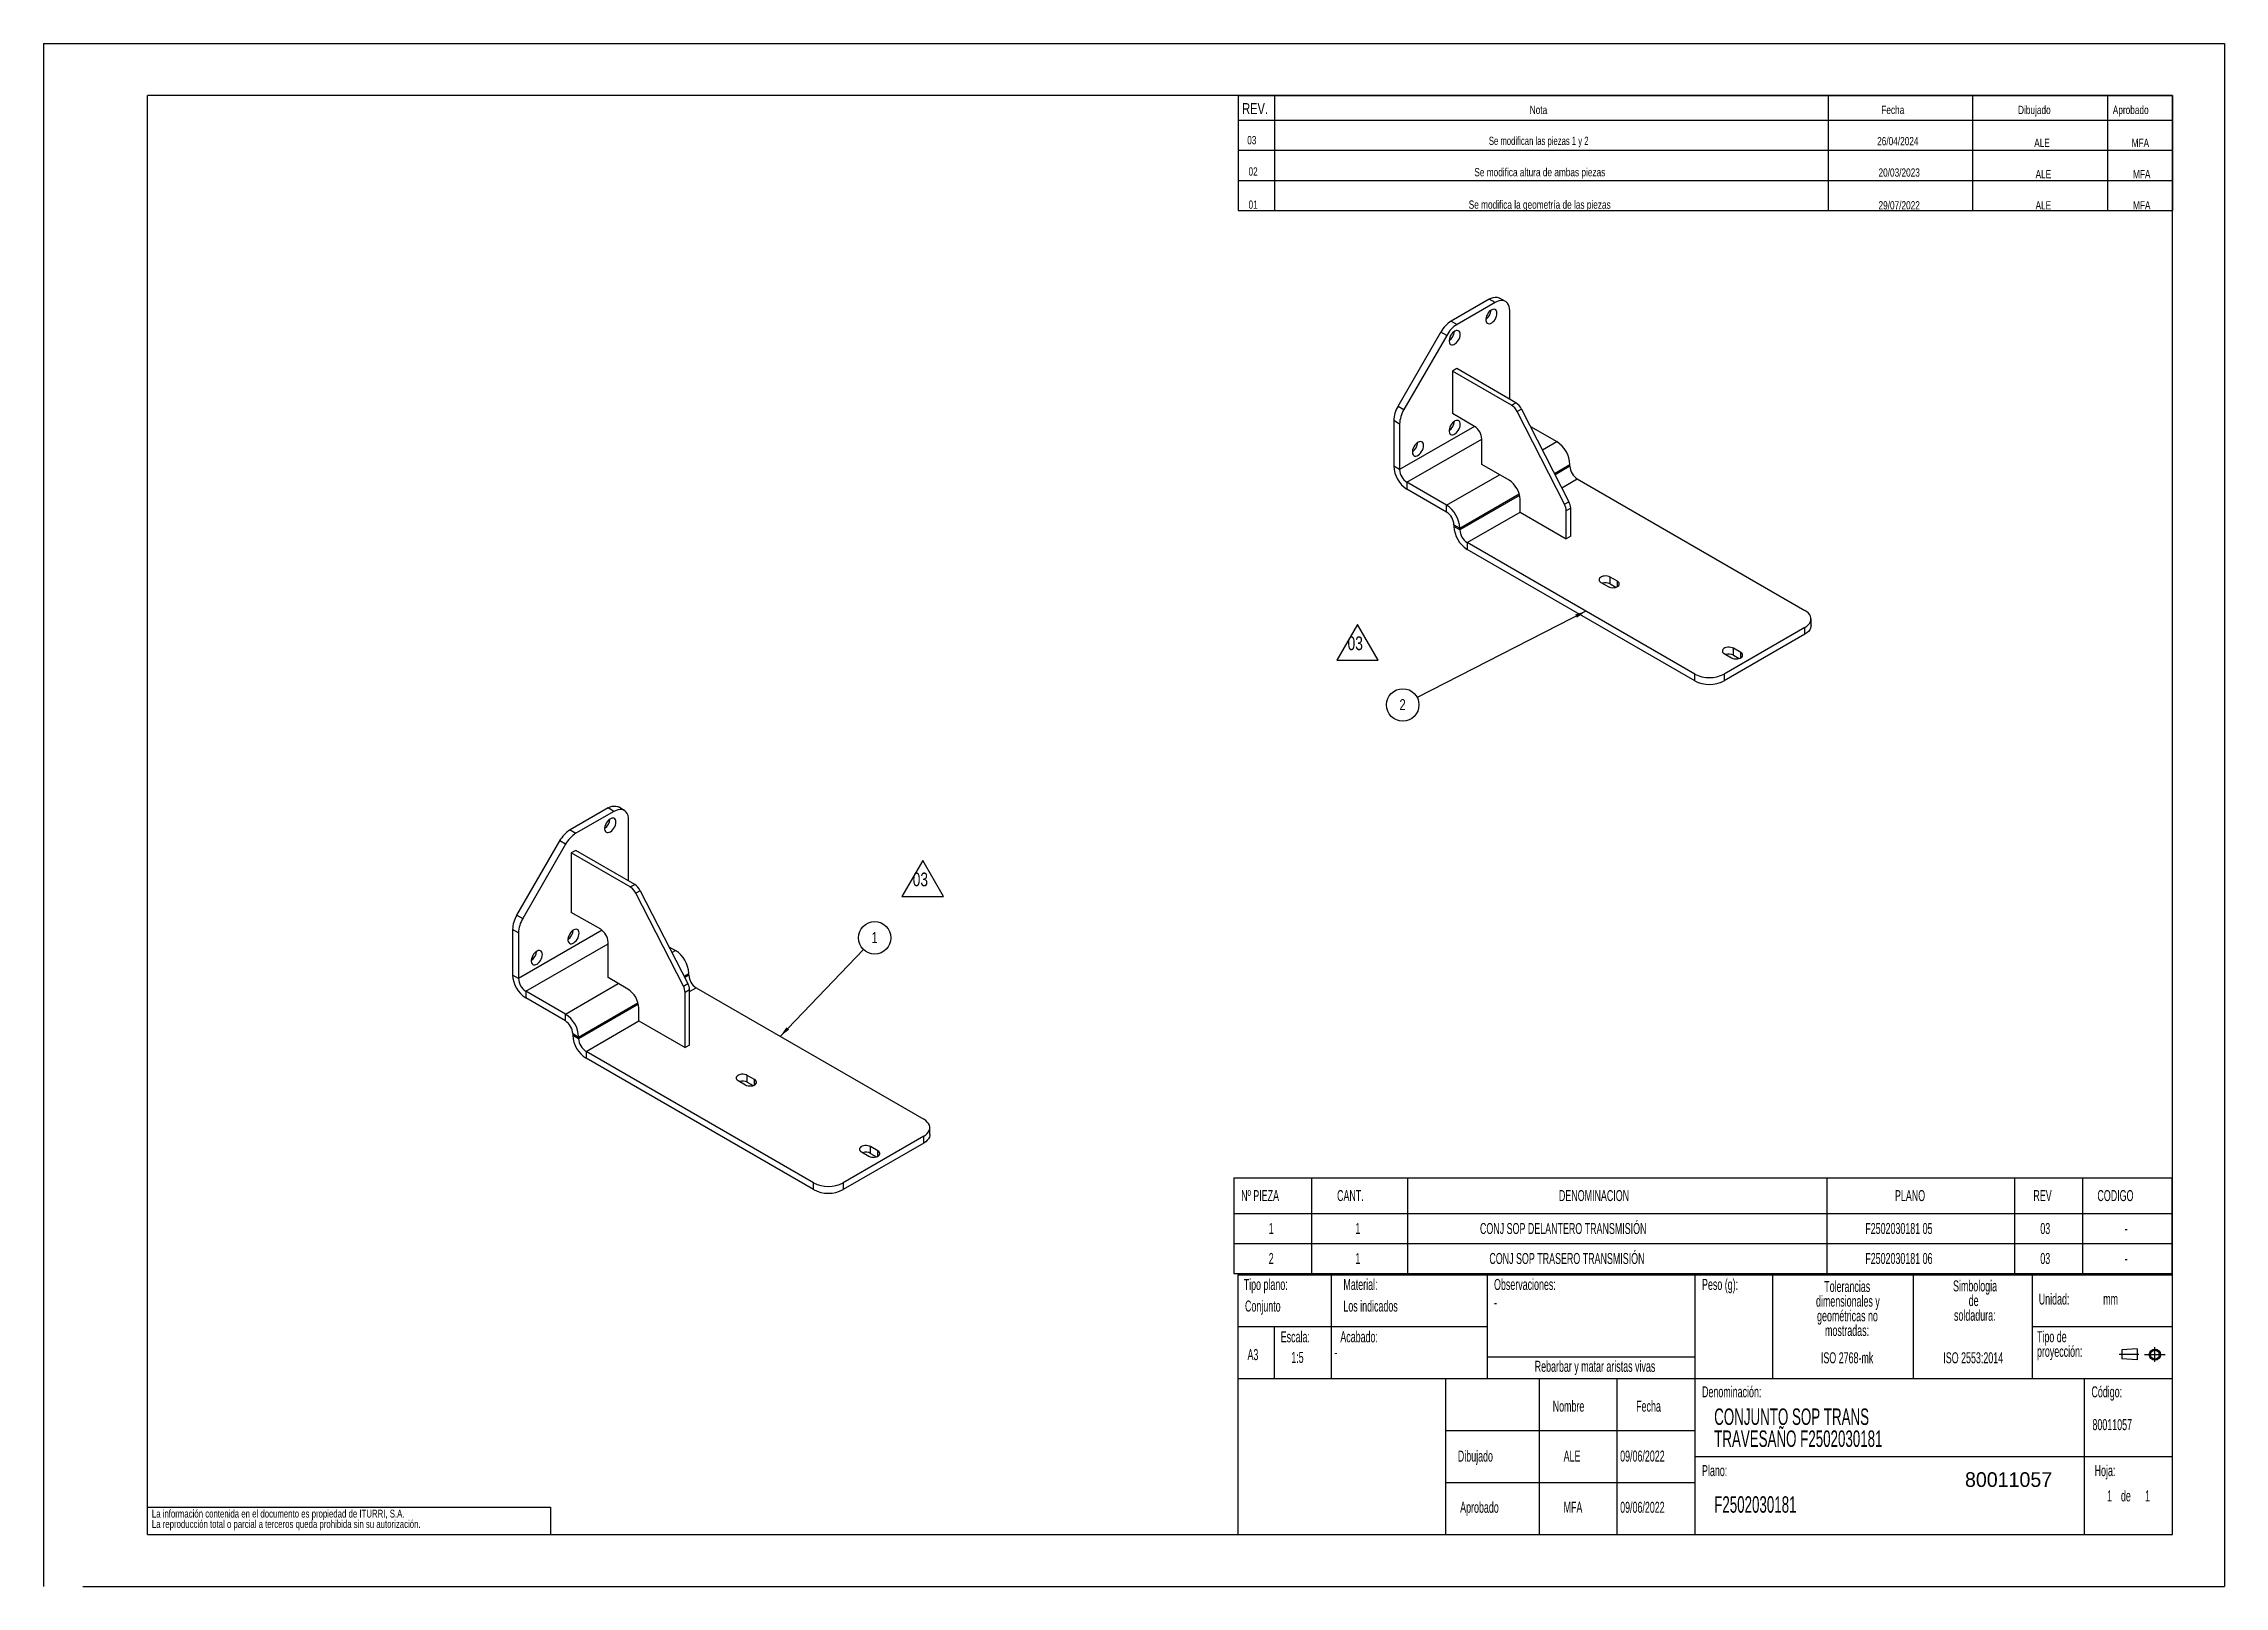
# Model space of a CAD drawing. Extents: x 0 to 420, y 0 to 297.
import ezdxf

# ---------------------------------------------------------------- set-up
doc = ezdxf.new("R2010")
doc.units = 0
doc.linetypes.add('CENTERX2', pattern=[20.32, 12.7, -2.54, 2.54, -2.54])
doc.layers.get('0').update_dxf_attribs({"linetype": 'CONTINUOUS'})
doc.layers.add('FORMATO', color=7, linetype='CONTINUOUS')
doc.layers.add('SLD-0', color=179, linetype='CONTINUOUS')
doc.styles.add('SLDTEXTSTYLE0', font='TXT', dxfattribs={"width": 0.75})
doc.styles.add('SLDTEXTSTYLE1', font='TXT', dxfattribs={"width": 0.605})
doc.styles.add('SLDTEXTSTYLE2', font='TXT', dxfattribs={"width": 0.698276})
doc.dimstyles.new('SLDDIMSTYLE0', dxfattribs={"dimtxt": 0.18, "dimasz": 2.116667, "dimexe": 0, "dimexo": 0.0625, "dimgap": 0, "dimtad": 0, "dimtih": 1, "dimtoh": 1, "dimdec": 0, "dimrnd": 1e-09, "dimzin": 0, "dimdsep": 46, "dimtxsty": 'Standard', "dimsah": 1, "dimcen": 0.09, "dimadec": 0, "dimazin": 0, "dimtfac": 2.116667, "dimtdec": 0, "dimtofl": 0, "dimtmove": 0, "dimatfit": 3, "dimfxl": 1, "dimtolj": 1, "dimtzin": 0, "dimarcsym": 0})

# ---------------------------------------------------------------- blocks, each defined once
blk = doc.blocks.new('BLOQUE3')
at = {"color": 7, "linetype": 'CENTERX2'}
for p, q in [((397.92, 130.06), (394.8, 130.06)), ((398.88, 130.02), (402.16, 130.02)), ((400.52, 128.85), (400.52, 131.19))]:
    blk.add_line(p, q, dxfattribs=at)
at = {"color": 7, "linetype": 'Continuous'}
for p, q in [((397.68, 130.95), (395.23, 130.77)), ((395.23, 130.77), (395.23, 129.34)), ((397.68, 130.95), (397.68, 129.16)), ((397.68, 129.16), (395.23, 129.34))]:
    blk.add_line(p, q, dxfattribs=at)
for radius in [0.892, 0.713]:
    blk.add_circle((400.52, 130.02), radius, dxfattribs=at)
blk = doc.blocks.new('SW_NOTE_0_1')
at = {"layer": 'SLD-0', "color": 0, "attachment_point": 2, "style": 'SLDTEXTSTYLE1'}
for s, insert, char_height in [('dimensionales y', (7.54, -0.09), 2.1167), ('Tolerancias', (7.41, 2.73), 2.1167), ('geométricas no', (7.46, -2.92), 2.1167), ('mostradas:', (7.38, -5.74), 2.117)]:
    blk.add_mtext(s, dxfattribs=dict(at, insert=insert, char_height=char_height))
blk = doc.blocks.new('SW_NOTE_0_2')
at = {"layer": 'SLD-0', "color": 0, "attachment_point": 1, "style": 'SLDTEXTSTYLE1'}
for s, insert, char_height in [('Tipo de', (0, 2.73), 2.117), ('proyección:', (0, -0.09), 2.1167)]:
    blk.add_mtext(s, dxfattribs=dict(at, insert=insert, char_height=char_height))
blk = doc.blocks.new('SW_NOTE_0_3')
at = {"layer": 'SLD-0', "color": 0, "char_height": 2.117, "attachment_point": 2, "style": 'SLDTEXTSTYLE1'}
for s, insert in [('Simbologia', (7.11, 2.73)), ('de', (6.84, -0.09)), ('soldadura:', (7.06, -2.92))]:
    blk.add_mtext(s, dxfattribs=dict(at, insert=insert))
blk = doc.blocks.new('SW_NOTE_0_4')
at = {"layer": 'SLD-0', "color": 0, "char_height": 1.5, "attachment_point": 1, "style": 'SLDTEXTSTYLE0'}
for s, insert in [('La información contenida en el documento es propiedad de ITURRI, S.A.', (0, 1.93)), ('La reproducción total o parcial a terceros queda prohibida sin su autorización.', (0, -0.07))]:
    blk.add_mtext(s, dxfattribs=dict(at, insert=insert))
blk = doc.blocks.new('SW_NOTE_0_5')
at = {"layer": 'SLD-0', "color": 0, "char_height": 3.175, "attachment_point": 1, "style": 'SLDTEXTSTYLE1'}
for s, insert in [('TRAVESAÑO F2502030181', (0, -0.14)), ('CONJUNTO SOP TRANS', (0, 4.09))]:
    blk.add_mtext(s, dxfattribs=dict(at, insert=insert))
blk = doc.blocks.new('SW_TABLEANNOTATION_0')
at = {"layer": 'FORMATO', "color": 0}
for p, q in [((0, 0), (0, -6.9)), ((0, 0), (14.94, 0)), ((14.94, 0), (14.94, -6.9)), ((14.94, 0), (33.4, 0)), ((33.4, 0), (33.4, -6.9)), ((33.4, 0), (114.2, 0)), ((114.2, 0), (114.2, -6.9)), ((114.2, 0), (150.3, 0)), ((150.3, 0), (150.3, -6.9)), ((150.3, 0), (163.43, 0)), ((163.43, 0), (163.43, -6.9)), ((163.43, 0), (180.61, 0)), ((180.61, 0), (180.61, -6.9)), ((0, -6.9), (14.94, -6.9)), ((0, -6.9), (0, -12.67)), ((14.94, -6.9), (33.4, -6.9)), ((14.94, -6.9), (14.94, -12.67)), ((33.4, -6.9), (114.2, -6.9)), ((33.4, -6.9), (33.4, -12.67)), ((114.2, -6.9), (150.3, -6.9)), ((114.2, -6.9), (114.2, -12.67)), ((150.3, -6.9), (163.43, -6.9)), ((150.3, -6.9), (150.3, -12.67)), ((163.43, -6.9), (180.61, -6.9)), ((163.43, -6.9), (163.43, -12.67)), ((180.61, -6.9), (180.61, -12.67)), ((0, -12.67), (0, -18.45)), ((0, -12.67), (14.94, -12.67)), ((14.94, -12.67), (14.94, -18.45)), ((14.94, -12.67), (33.4, -12.67)), ((33.4, -12.67), (33.4, -18.45)), ((33.4, -12.67), (114.2, -12.67)), ((114.2, -12.67), (114.2, -18.45)), ((114.2, -12.67), (150.3, -12.67)), ((150.3, -12.67), (150.3, -18.45)), ((150.3, -12.67), (163.43, -12.67)), ((163.43, -12.67), (163.43, -18.45)), ((163.43, -12.67), (180.61, -12.67)), ((180.61, -12.67), (180.61, -18.45)), ((0, -18.45), (14.94, -18.45)), ((14.94, -18.45), (33.4, -18.45)), ((33.4, -18.45), (114.2, -18.45)), ((114.2, -18.45), (150.3, -18.45)), ((150.3, -18.45), (163.43, -18.45)), ((163.43, -18.45), (180.61, -18.45))]:
    blk.add_line(p, q, dxfattribs=at)
at = {"layer": 'FORMATO', "color": 0, "attachment_point": 1, "style": 'SLDTEXTSTYLE1'}
for s, insert, char_height in [('Nº PIEZA', (1.39, -2.39), 2.117), ('CANT.', (19.86, -2.39), 2.117), ('DENOMINACION', (62.59, -2.39), 2.1167), ('PLANO', (127.31, -2.39), 2.117), ('REV', (153.97, -2.39), 2.117), ('CODIGO', (166.3, -2.39), 2.117), ('CONJ SOP DELANTERO TRANSMISIÓN', (47.38, -8.73), 2.1167), ('1', (6.69, -8.73), 2.12), ('1', (23.39, -8.73), 2.12), ('F2502030181 05', (121.59, -8.73), 2.1167), ('03', (155.3, -8.73), 2.117), ('-', (171.55, -8.73), 2.12), ('2', (6.69, -14.5), 2.12), ('1', (23.39, -14.5), 2.12), ('CONJ SOP TRASERO TRANSMISIÓN', (49.19, -14.5), 2.1167), ('F2502030181 06', (121.59, -14.5), 2.1167), ('03', (155.3, -14.5), 2.117), ('-', (171.55, -14.5), 2.12)]:
    blk.add_mtext(s, dxfattribs=dict(at, insert=insert, char_height=char_height))
blk = doc.blocks.new('SW_NOTE_0')
at = {"layer": 'FORMATO', "color": 0, "insert": (0, 17.1), "char_height": 13.23, "attachment_point": 1, "style": 'SLDTEXTSTYLE0'}
blk.add_mtext('03', dxfattribs=at)
blk = doc.blocks.new('SIMBOLO_REV3')
at = {"layer": 'FORMATO'}
for p, q in [((201.4, 1620.3), (181.4, 1585.7)), ((221.4, 1585.7), (201.4, 1620.3)), ((181.4, 1585.7), (221.4, 1585.7))]:
    blk.add_line(p, q, dxfattribs=at)
at = {"layer": 'FORMATO', "color": 7}
blk.add_blockref('SW_NOTE_0', (191.8, 1591.6), dxfattribs=at)
blk = doc.blocks.new('SW_NOTE_0_6')
at = {"layer": 'FORMATO', "color": 0}
blk.add_circle((2.16, 2.25), 3.12, dxfattribs=at)
at = {"layer": 'FORMATO', "color": 0, "insert": (2.14, 3.37), "char_height": 2.12, "attachment_point": 2, "style": 'SLDTEXTSTYLE0'}
blk.add_mtext('1', dxfattribs=at)
blk = doc.blocks.new('SW_NOTE_0_7')
at = {"layer": 'FORMATO', "color": 0}
blk.add_circle((-2.77, -1.42), 3.12, dxfattribs=at)
at = {"layer": 'FORMATO', "color": 0, "insert": (-2.8, -0.3), "char_height": 2.12, "attachment_point": 2, "style": 'SLDTEXTSTYLE0'}
blk.add_mtext('2', dxfattribs=at)

msp = doc.modelspace()

# ---------------------------------------------------------------- linework, layer by layer
at = {"color": 7, "linetype": 'Continuous'}
for p, q in [((0, 297), (420, 297)), ((0, 297), (0, 0)), ((420, 297), (420, 0)), ((410, 287), (20, 287)), ((20, 10), (20, 287)), ((410, 10), (410, 287)), ((278.41, 247.82), (271.09, 243.6)), ((279.54, 247.16), (278.41, 247.82)), ((281.54, 247.36), (280.41, 248.02)), ((279.54, 247.16), (272.22, 242.94)), ((282.37, 228.55), (282.37, 245.53)), ((260.85, 227.21), (269.09, 241.48)), ((270.22, 240.83), (261.98, 226.55)), ((270.22, 240.83), (269.09, 241.48)), ((271.09, 243.6), (272.22, 242.94)), ((272.18, 234.43), (271.34, 233.94)), ((271.34, 233.94), (271.34, 225.77)), ((282.7, 227.38), (271.34, 233.94)), ((283.55, 227.87), (272.18, 234.43)), ((260.85, 227.21), (261.98, 226.55)), ((282.7, 227.38), (283.55, 227.87)), ((261.15, 223.77), (260.02, 224.42)), ((260.02, 224.42), (260.02, 215.65)), ((261.15, 223.77), (261.15, 214.99)), ((275.58, 223.32), (271.34, 225.77)), ((284.63, 226.66), (283.78, 226.17)), ((292.93, 208.31), (283.78, 226.17)), ((284.63, 226.66), (293.77, 208.8)), ((286.34, 223.31), (291.42, 220.38)), ((276.99, 215.97), (276.99, 220.87)), ((261.15, 214.99), (260.02, 215.65)), ((282.23, 212.95), (276.99, 215.97)), ((293.96, 215.65), (293.96, 215.97)), ((262.57, 212.55), (262.57, 211.24)), ((270.2, 208.14), (262.57, 212.55)), ((270.2, 206.83), (262.57, 211.24)), ((295.38, 213.2), (339.22, 187.89)), ((270.2, 206.83), (270.2, 208.14)), ((284.35, 206.83), (284.35, 209.28)), ((284.35, 206.83), (293.26, 201.69)), ((292.93, 208.31), (293.77, 208.8)), ((294.1, 207.55), (293.26, 207.06)), ((293.26, 201.69), (293.26, 207.06)), ((294.1, 202.18), (294.1, 207.55)), ((271.62, 204.38), (272.75, 203.73)), ((271.62, 204.38), (271.62, 204.05)), ((272.75, 203.4), (271.62, 204.05)), ((272.75, 203.73), (272.75, 203.4)), ((294.1, 202.18), (293.26, 201.69)), ((318, 175.64), (274.16, 200.95)), ((274.16, 200.95), (274.16, 199.64)), ((318, 174.34), (274.16, 199.64)), ((299.92, 193.29), (301.33, 192.47)), ((303.1, 193.49), (301.69, 194.31)), ((301.69, 193), (301.69, 194.31)), ((301.69, 193), (302.82, 192.35)), ((340.39, 184.95), (340.39, 186.26)), ((339.22, 184.62), (323.66, 175.64)), ((339.22, 183.32), (323.66, 174.34)), ((339.22, 183.32), (339.22, 184.62)), ((323.68, 179.57), (325.09, 178.75)), ((326.86, 179.78), (325.45, 180.59)), ((325.45, 179.29), (325.45, 180.59)), ((325.45, 179.29), (326.58, 178.63)), ((318, 174.34), (318, 175.64)), ((323.66, 175.64), (323.66, 174.34)), ((108.7, 149.85), (101.39, 145.63)), ((109.83, 149.2), (102.52, 144.97)), ((109.83, 149.2), (108.7, 149.85)), ((111.83, 149.39), (110.7, 150.05)), ((112.66, 135.81), (112.66, 147.56)), ((91.15, 129.24), (99.39, 143.52)), ((100.52, 142.86), (92.28, 128.59)), ((100.52, 142.86), (99.39, 143.52)), ((101.39, 145.63), (102.52, 144.97)), ((102.48, 141.68), (101.63, 141.19)), ((101.63, 141.19), (101.63, 129.76)), ((112.99, 134.64), (101.63, 141.19)), ((113.84, 135.13), (102.48, 141.68)), ((112.99, 134.64), (113.84, 135.13)), ((114.92, 133.92), (114.08, 133.43)), ((123.22, 115.56), (114.08, 133.43)), ((114.92, 133.92), (124.07, 116.05)), ((91.45, 125.8), (90.32, 126.45)), ((90.32, 126.45), (90.32, 117.68)), ((91.15, 129.24), (92.28, 128.59)), ((107.29, 126.5), (101.63, 129.76)), ((91.45, 125.8), (91.45, 117.03)), ((108.7, 117.19), (108.7, 124.05)), ((120.43, 123.15), (121.71, 122.41)), ((91.45, 117.03), (90.32, 117.68)), ((124.26, 117.68), (124.26, 118)), ((100.5, 110.17), (92.86, 114.58)), ((92.86, 114.58), (92.86, 113.27)), ((112.52, 114.98), (108.7, 117.19)), ((123.22, 115.56), (124.07, 116.05)), ((124.4, 114.81), (123.55, 114.32)), ((123.55, 103.72), (123.55, 114.32)), ((124.4, 104.21), (124.4, 114.81)), ((125.67, 115.23), (169.51, 89.92)), ((100.5, 108.86), (92.86, 113.27)), ((100.5, 108.86), (100.5, 110.17)), ((114.64, 108.86), (114.64, 111.31)), ((101.91, 106.41), (103.04, 105.76)), ((101.91, 106.41), (101.91, 106.08)), ((103.04, 105.43), (101.91, 106.08)), ((103.04, 105.76), (103.04, 105.43)), ((114.64, 108.86), (123.55, 103.72)), ((148.3, 77.67), (104.46, 102.98)), ((104.46, 102.98), (104.46, 101.68)), ((148.3, 76.37), (104.46, 101.68)), ((124.4, 104.21), (123.55, 103.72)), ((133.75, 97.36), (135.16, 96.54)), ((136.93, 97.56), (135.52, 98.38)), ((135.52, 97.07), (135.52, 98.38)), ((135.52, 97.07), (136.65, 96.42)), ((170.68, 86.98), (170.68, 88.29)), ((169.51, 86.65), (153.96, 77.67)), ((169.51, 85.35), (153.96, 76.37)), ((160.69, 83.85), (159.28, 84.66)), ((159.28, 83.36), (159.28, 84.66)), ((169.51, 85.35), (169.51, 86.65)), ((157.51, 83.64), (158.92, 82.83)), ((159.28, 83.36), (160.41, 82.7)), ((148.3, 76.37), (148.3, 77.67)), ((153.96, 77.67), (153.96, 76.37)), ((230, 60), (410, 60)), ((230, 60), (230, 10)), ((20, 10), (410, 10)), ((7.53, 0), (420, 0))]:
    msp.add_line(p, q, dxfattribs=at)
at = {"color": 8, "linetype": 'Continuous'}
for p, q in [((275.58, 223.32), (261.15, 214.99)), ((262.57, 212.55), (276.99, 220.87)), ((288.66, 218.79), (291.42, 220.38)), ((290.98, 214.25), (293.96, 215.97)), ((293.96, 215.65), (291.11, 214)), ((270.2, 208.14), (280.39, 214.01)), ((272.75, 203.73), (284.18, 210.33)), ((284.26, 210.04), (272.75, 203.4)), ((292.4, 211.48), (295.38, 213.2)), ((274.16, 200.95), (284.35, 206.83)), ((303.1, 192.47), (303.1, 193.49)), ((326.86, 178.75), (326.86, 179.78)), ((107.55, 126.32), (91.45, 117.03)), ((92.86, 114.58), (108.7, 123.72)), ((121.02, 122.01), (121.71, 122.41)), ((123.34, 117.47), (124.26, 118)), ((124.26, 117.68), (123.47, 117.22)), ((100.5, 110.17), (110.68, 116.05)), ((124.4, 114.49), (125.67, 115.23)), ((103.04, 105.76), (114.47, 112.36)), ((114.55, 112.07), (103.04, 105.43)), ((104.46, 102.98), (114.64, 108.86)), ((136.93, 96.54), (136.93, 97.56)), ((160.69, 82.83), (160.69, 83.85))]:
    msp.add_line(p, q, dxfattribs=at)
at = {"color": 7, "linetype": 'Continuous', "flags": 128}
for points in [[(278.41, 247.82), (278.81, 248.02), (279.2, 248.15), (279.58, 248.2), (279.94, 248.18), (280.26, 248.09), (280.41, 248.02)], [(279.91, 245.09), (279.89, 245.35), (279.81, 245.56), (279.69, 245.72), (279.53, 245.83), (279.34, 245.87), (279.12, 245.84), (278.89, 245.75), (278.66, 245.6), (278.43, 245.4), (278.22, 245.15), (278.05, 244.88), (277.9, 244.58), (277.81, 244.28), (277.76, 243.98), (277.76, 243.71), (277.81, 243.48), (277.9, 243.29), (278.05, 243.16), (278.22, 243.09), (278.43, 243.08), (278.66, 243.14), (278.89, 243.26), (279.12, 243.43), (279.34, 243.66), (279.53, 243.92), (279.69, 244.21), (279.81, 244.51), (279.89, 244.81), (279.91, 245.09)], [(282.37, 245.53), (282.34, 245.98), (282.25, 246.39), (282.11, 246.74), (281.92, 247.04), (281.68, 247.27), (281.39, 247.44), (281.07, 247.53), (280.71, 247.55), (280.34, 247.49), (279.94, 247.36), (279.54, 247.16)], [(272.84, 241.01), (272.82, 241.27), (272.74, 241.48), (272.62, 241.64), (272.46, 241.74), (272.27, 241.78), (272.05, 241.76), (271.82, 241.67), (271.59, 241.52), (271.36, 241.32), (271.15, 241.07), (270.98, 240.79), (270.83, 240.5), (270.74, 240.2), (270.69, 239.9), (270.69, 239.63), (270.74, 239.4), (270.83, 239.21), (270.98, 239.08), (271.15, 239), (271.36, 239), (271.59, 239.05), (271.82, 239.18), (272.05, 239.35), (272.27, 239.58), (272.46, 239.84), (272.62, 240.13), (272.74, 240.43), (272.82, 240.73), (272.84, 241.01)], [(272.84, 223.7), (272.82, 223.96), (272.74, 224.17), (272.62, 224.33), (272.46, 224.43), (272.27, 224.47), (272.05, 224.45), (271.82, 224.36), (271.59, 224.21), (271.36, 224.01), (271.15, 223.76), (270.98, 223.48), (270.83, 223.19), (270.74, 222.88), (270.69, 222.59), (270.69, 222.32), (270.74, 222.09), (270.83, 221.9), (270.98, 221.77), (271.15, 221.69), (271.36, 221.69), (271.59, 221.74), (271.82, 221.86), (272.05, 222.04), (272.27, 222.27), (272.46, 222.53), (272.62, 222.82), (272.74, 223.12), (272.82, 223.42), (272.84, 223.7)], [(265.77, 219.62), (265.75, 219.87), (265.67, 220.09), (265.55, 220.25), (265.39, 220.35), (265.2, 220.39), (264.98, 220.37), (264.75, 220.28), (264.51, 220.13), (264.29, 219.92), (264.08, 219.68), (263.9, 219.4), (263.76, 219.1), (263.66, 218.8), (263.61, 218.51), (263.61, 218.24), (263.66, 218.01), (263.76, 217.82), (263.9, 217.68), (264.08, 217.61), (264.29, 217.6), (264.51, 217.66), (264.75, 217.78), (264.98, 217.96), (265.2, 218.18), (265.39, 218.45), (265.55, 218.74), (265.67, 219.04), (265.75, 219.34), (265.77, 219.62)], [(301.69, 194.31), (301.45, 194.41), (301.18, 194.49), (300.88, 194.52), (300.58, 194.51), (300.29, 194.46), (300.03, 194.37), (299.82, 194.24), (299.66, 194.09), (299.57, 193.93), (299.56, 193.75), (299.61, 193.58), (299.73, 193.42), (299.92, 193.29)], [(301.33, 192.47), (301.57, 192.36), (301.85, 192.29), (302.14, 192.26), (302.44, 192.27), (302.73, 192.32), (302.99, 192.41), (303.2, 192.54), (303.36, 192.68), (303.45, 192.85), (303.47, 193.02), (303.41, 193.2), (303.29, 193.35), (303.1, 193.49)], [(339.22, 184.62), (339.59, 184.87), (339.9, 185.15), (340.14, 185.45), (340.3, 185.77), (340.38, 186.09), (340.38, 186.42), (340.3, 186.75), (340.14, 187.06), (339.9, 187.36), (339.59, 187.64), (339.22, 187.89)], [(340.39, 184.95), (340.38, 184.78), (340.3, 184.46), (340.14, 184.14), (339.9, 183.84), (339.59, 183.57), (339.22, 183.32)], [(325.45, 180.59), (325.21, 180.7), (324.93, 180.77), (324.64, 180.8), (324.34, 180.79), (324.05, 180.74), (323.79, 180.65), (323.58, 180.53), (323.42, 180.38), (323.33, 180.21), (323.31, 180.04), (323.37, 179.87), (323.49, 179.71), (323.68, 179.57)], [(325.09, 178.75), (325.33, 178.65), (325.61, 178.58), (325.9, 178.54), (326.2, 178.56), (326.49, 178.61), (326.75, 178.7), (326.96, 178.82), (327.12, 178.97), (327.21, 179.13), (327.22, 179.31), (327.17, 179.48), (327.05, 179.64), (326.86, 179.78)], [(110.21, 147.13), (110.18, 147.38), (110.11, 147.59), (109.99, 147.75), (109.83, 147.86), (109.63, 147.9), (109.41, 147.87), (109.18, 147.78), (108.95, 147.63), (108.73, 147.43), (108.52, 147.18), (108.34, 146.91), (108.2, 146.61), (108.1, 146.31), (108.05, 146.02), (108.05, 145.75), (108.1, 145.51), (108.2, 145.32), (108.34, 145.19), (108.52, 145.12), (108.73, 145.11), (108.95, 145.17), (109.18, 145.29), (109.41, 145.47), (109.63, 145.69), (109.83, 145.95), (109.99, 146.24), (110.11, 146.54), (110.18, 146.84), (110.21, 147.13)], [(108.7, 149.85), (109.1, 150.05), (109.5, 150.18), (109.88, 150.23), (110.23, 150.21), (110.55, 150.12), (110.7, 150.05)], [(112.66, 147.56), (112.63, 148.01), (112.55, 148.42), (112.41, 148.77), (112.21, 149.07), (111.97, 149.3), (111.68, 149.47), (111.36, 149.56), (111.01, 149.58), (110.63, 149.52), (110.24, 149.39), (109.83, 149.2)], [(103.14, 125.73), (103.11, 125.99), (103.04, 126.2), (102.92, 126.36), (102.75, 126.46), (102.56, 126.5), (102.34, 126.48), (102.11, 126.39), (101.88, 126.24), (101.65, 126.04), (101.45, 125.79), (101.27, 125.51), (101.13, 125.22), (101.03, 124.92), (100.98, 124.62), (100.98, 124.35), (101.03, 124.12), (101.13, 123.93), (101.27, 123.8), (101.45, 123.72), (101.65, 123.72), (101.88, 123.78), (102.11, 123.9), (102.34, 124.07), (102.56, 124.3), (102.75, 124.56), (102.92, 124.85), (103.04, 125.15), (103.11, 125.45), (103.14, 125.73)], [(96.06, 121.65), (96.04, 121.9), (95.96, 122.12), (95.84, 122.28), (95.68, 122.38), (95.49, 122.42), (95.27, 122.4), (95.04, 122.31), (94.81, 122.16), (94.58, 121.96), (94.38, 121.71), (94.2, 121.43), (94.06, 121.14), (93.96, 120.83), (93.91, 120.54), (93.91, 120.27), (93.96, 120.04), (94.06, 119.85), (94.2, 119.71), (94.38, 119.64), (94.58, 119.64), (94.81, 119.69), (95.04, 119.81), (95.27, 119.99), (95.49, 120.22), (95.68, 120.48), (95.84, 120.77), (95.96, 121.07), (96.04, 121.37), (96.06, 121.65)], [(135.52, 98.38), (135.28, 98.49), (135.01, 98.56), (134.71, 98.59), (134.41, 98.58), (134.12, 98.53), (133.86, 98.44), (133.65, 98.31), (133.49, 98.17), (133.4, 98), (133.39, 97.83), (133.44, 97.65), (133.56, 97.5), (133.75, 97.36)], [(135.16, 96.54), (135.4, 96.44), (135.68, 96.36), (135.97, 96.33), (136.27, 96.34), (136.56, 96.39), (136.82, 96.48), (137.03, 96.61), (137.19, 96.76), (137.28, 96.92), (137.3, 97.1), (137.24, 97.27), (137.12, 97.43), (136.93, 97.56)], [(169.51, 86.65), (169.89, 86.9), (170.19, 87.18), (170.43, 87.48), (170.59, 87.8), (170.67, 88.12), (170.67, 88.45), (170.59, 88.78), (170.43, 89.09), (170.19, 89.39), (169.89, 89.67), (169.51, 89.92)], [(159.28, 84.66), (159.04, 84.77), (158.76, 84.84), (158.47, 84.87), (158.17, 84.86), (157.88, 84.81), (157.62, 84.72), (157.41, 84.6), (157.25, 84.45), (157.16, 84.28), (157.14, 84.11), (157.2, 83.94), (157.32, 83.78), (157.51, 83.64)], [(170.68, 86.98), (170.67, 86.82), (170.59, 86.49), (170.43, 86.17), (170.19, 85.87), (169.89, 85.6), (169.51, 85.35)], [(158.92, 82.83), (159.16, 82.72), (159.43, 82.65), (159.73, 82.62), (160.03, 82.63), (160.32, 82.68), (160.58, 82.77), (160.79, 82.89), (160.95, 83.04), (161.04, 83.21), (161.05, 83.38), (161, 83.55), (160.88, 83.71), (160.69, 83.85)]]:
    msp.add_lwpolyline(points, dxfattribs=at)
at = {"color": 7, "linetype": 'Continuous'}
for centre, radius, start, end in [((276.42, 245.86), 2.37, 304.2705, 355.7349), ((274.15, 238.7), 5.77, 121.9547, 151.1444), ((275.28, 238.05), 5.77, 121.9547, 151.1444), ((269.35, 241.78), 2.37, 304.2705, 355.7349), ((265.79, 224.22), 5.77, 148.8563, 178.0435), ((281.12, 224.88), 2.96, 25.9484, 57.7881), ((281.97, 225.36), 2.96, 25.9484, 57.7881), ((266.92, 223.57), 5.77, 148.8563, 178.0435), ((269.35, 224.47), 2.37, 304.2705, 355.7349), ((273.92, 220.73), 3.07, 2.6055, 57.3945), ((262.28, 220.39), 2.37, 304.2705, 355.7349), ((288.46, 215.73), 5.51, 2.4873, 57.5127), ((265.53, 215.89), 5.51, 182.4871, 237.5129), ((264.22, 215.13), 3.07, 182.6055, 237.3945), ((297.03, 215.79), 3.07, 182.6055, 237.3945), ((279.77, 209.09), 4.58, 2.3869, 57.6131), ((267.24, 203.49), 5.51, 2.4871, 57.5129), ((268.55, 204.24), 3.07, 2.6055, 57.3945), ((290.46, 206.98), 2.8, 1.6808, 28.1823), ((291.3, 207.47), 2.8, 1.6808, 28.1823), ((277.12, 204.29), 5.51, 182.4871, 237.5129), ((275.82, 203.54), 3.07, 182.6055, 237.3945), ((300.8, 191.27), 1.94, 62.7546, 107.8091), ((324.56, 177.56), 1.94, 62.7546, 107.8091), ((320.83, 181.07), 6.12, 242.4914, 297.5086), ((320.83, 179.77), 6.12, 242.4914, 297.5086), ((106.71, 147.89), 2.37, 304.2705, 355.7349), ((104.44, 140.73), 5.77, 121.9547, 151.1444), ((105.57, 140.08), 5.77, 121.9547, 151.1444), ((111.41, 132.13), 2.96, 25.9484, 57.7881), ((112.26, 132.62), 2.96, 25.9484, 57.7881), ((96.08, 126.25), 5.77, 148.8563, 178.0435), ((97.22, 125.6), 5.77, 148.8563, 178.0435), ((99.64, 126.5), 2.37, 304.2705, 355.7349), ((105.63, 123.91), 3.07, 2.6055, 57.3945), ((92.57, 122.42), 2.37, 304.2705, 355.7349), ((118.75, 117.77), 5.51, 2.4873, 57.5127), ((95.82, 117.92), 5.51, 182.4871, 237.5129), ((127.33, 117.82), 3.07, 182.6055, 237.3945), ((94.52, 117.17), 3.07, 182.6055, 237.3945), ((110.07, 111.12), 4.58, 2.3869, 57.6131), ((120.75, 114.24), 2.8, 1.6808, 28.1823), ((121.6, 114.73), 2.8, 1.6808, 28.1823), ((97.54, 105.52), 5.51, 2.4871, 57.5129), ((98.84, 106.27), 3.07, 2.6055, 57.3945), ((107.42, 106.32), 5.51, 182.4871, 237.5129), ((106.11, 105.57), 3.07, 182.6055, 237.3945), ((134.63, 95.34), 1.94, 62.7546, 107.8091), ((158.39, 81.63), 1.94, 62.7546, 107.8091), ((151.13, 83.1), 6.12, 242.4914, 297.5086), ((151.13, 81.8), 6.12, 242.4914, 297.5086)]:
    msp.add_arc(centre, radius, start, end, dxfattribs=at)
at = {"layer": 'FORMATO'}
for p, q in [((230.09, 287), (410, 287)), ((230.09, 287), (230.09, 264.87)), ((237.03, 287), (237.03, 264.87)), ((343.66, 287), (343.66, 264.87)), ((371.46, 287), (371.46, 264.87)), ((397.51, 287), (397.51, 264.87)), ((410, 287), (410, 264.87)), ((230.09, 282.27), (410, 282.27)), ((230.09, 276.47), (410, 276.47)), ((230.09, 270.67), (410, 270.67)), ((230.09, 264.87), (410, 264.87))]:
    msp.add_line(p, q, dxfattribs=at)
at = {"layer": 'SLD-0'}
for p, q in [((248, 60), (248, 40)), ((278, 60), (278, 40)), ((318, 60), (318, 40)), ((333, 60), (333, 40)), ((360.08, 60), (360.08, 40)), ((383, 60), (383, 40)), ((230, 50), (248, 50)), ((237, 50), (237, 40)), ((248, 50), (278, 50)), ((383, 50), (410, 50)), ((278, 44.16), (318, 44.16)), ((230, 40), (410, 40)), ((270, 40), (270, 10)), ((288, 40), (288, 10)), ((303, 40), (303, 10)), ((318, 40), (318, 10)), ((393, 40), (393, 10)), ((270, 30), (318, 30)), ((318, 25), (393, 25)), ((393, 25), (410, 25)), ((270, 20), (318, 20)), ((20, 15.25), (97.63, 15.25)), ((97.63, 15.25), (97.63, 10))]:
    msp.add_line(p, q, dxfattribs=at)

# ---------------------------------------------------------------- block references
at = {"color": 7, "linetype": 'Continuous'}
for name, p, xscale, yscale, zscale in [('SIMBOLO_REV3', (212.77, -138.86), 0.2, 0.2, 0.2), ('BLOQUE3', (-74.01, -111.41), 1.2, 1.2, 1.2)]:
    msp.add_blockref(name, p, dxfattribs=dict(at, xscale=xscale, yscale=yscale, zscale=zscale))
at = {"layer": 'FORMATO', "color": 7}
for name, p in [('SW_NOTE_0_7', (264.53, 171.11)), ('SW_NOTE_0_6', (157.9, 122.6))]:
    msp.add_blockref(name, p, dxfattribs=at)
at = {"layer": 'FORMATO', "xscale": 0.2, "yscale": 0.2, "zscale": 0.2}
msp.add_blockref('SIMBOLO_REV3', (129.02, -184.32), dxfattribs=at)
at = {"layer": 'FORMATO'}
msp.add_blockref('SW_TABLEANNOTATION_0', (229.25, 78.68), dxfattribs=at)
at = {"layer": 'SLD-0'}
for name, p in [('SW_NOTE_0_1', (339.95, 56.06)), ('SW_NOTE_0_3', (364.87, 56.17)), ('SW_NOTE_0_2', (383.91, 46.39)), ('SW_NOTE_0_5', (321.74, 30.16)), ('SW_NOTE_0_4', (20.84, 12.82))]:
    msp.add_blockref(name, p, dxfattribs=at)

# ---------------------------------------------------------------- texts
at = {"insert": (370.04, 21.97), "char_height": 2.822, "attachment_point": 1}
msp.add_mtext_dynamic_manual_height_columns('80011057', width=11.5769, gutter_width=14.11, heights=[0], dxfattribs=at)
at = {"layer": 'FORMATO'}
for s, insert, char_height, attachment_point, style in [('REV.', (230.84, 285.55), 2.117, 1, 'SLDTEXTSTYLE0'), ('Nota', (286.22, 285.03), 1.587, 1, 'SLDTEXTSTYLE0'), ('Fecha', (353.93, 285.03), 1.587, 1, 'SLDTEXTSTYLE0'), ('Dibujado', (380.26, 285.03), 1.587, 1, 'SLDTEXTSTYLE0'), ('Aprobado', (398.51, 285.03), 1.587, 1, 'SLDTEXTSTYLE0'), ('03', (232.69, 279.21), 1.587, 2, 'SLDTEXTSTYLE0'), ('Se modifican las piezas 1 y 2', (287.94, 279.08), 1.5875, 2, 'SLDTEXTSTYLE2'), ('26/04/2024', (357.11, 279.02), 1.587, 2, 'SLDTEXTSTYLE0'), ('ALE', (384.88, 278.69), 1.587, 2, 'SLDTEXTSTYLE0'), ('MFA', (403.82, 278.69), 1.587, 2, 'SLDTEXTSTYLE0'), ('02', (232.94, 273.18), 1.587, 2, 'SLDTEXTSTYLE0'), ('Se modifica altura de ambas piezas', (288.16, 273.05), 1.5875, 2, 'SLDTEXTSTYLE0'), ('20/03/2023', (357.37, 272.98), 1.587, 2, 'SLDTEXTSTYLE0'), ('ALE', (385.14, 272.66), 1.587, 2, 'SLDTEXTSTYLE0'), ('MFA', (404.08, 272.66), 1.587, 2, 'SLDTEXTSTYLE0'), ('01', (232.94, 266.8), 1.587, 2, 'SLDTEXTSTYLE0'), ('Se modifica la geometría de las piezas', (288.14, 266.8), 1.5875, 2, 'SLDTEXTSTYLE0'), ('29/07/2022', (357.37, 266.67), 1.587, 2, 'SLDTEXTSTYLE0'), ('ALE', (385.14, 266.67), 1.587, 2, 'SLDTEXTSTYLE0'), ('MFA', (404.08, 266.67), 1.587, 2, 'SLDTEXTSTYLE0')]:
    msp.add_mtext(s, dxfattribs=dict(at, insert=insert, char_height=char_height, attachment_point=attachment_point, style=style))
at = {"layer": 'SLD-0', "style": 'SLDTEXTSTYLE1'}
for s, insert, char_height, attachment_point in [('Tipo plano:', (231.13, 59.18), 2.1167, 1), ('Material:', (250.33, 59.18), 2.117, 1), ('Observaciones:', (279.34, 59.18), 2.1167, 1), ('Peso (g):', (319.4, 59.18), 2.117, 1), ('Conjunto', (231.38, 55.02), 2.117, 1), ('Los indicados', (250.33, 55.02), 2.1167, 1), ('Unidad:', (384.25, 56.37), 2.117, 1), ('mm', (396.66, 56.37), 2.117, 1), ('-', (279.34, 55.71), 2.12, 1), ('Escala:', (238.26, 49.1), 2.117, 1), ('Acabado:', (249.74, 49.1), 2.117, 1), ('A3', (231.86, 45.67), 2.117, 1), ('1:5', (240.29, 45.13), 2.117, 1), ('-', (248.59, 46.13), 2.12, 1), ('Rebarbar y matar aristas vivas', (298.79, 43.42), 2.1167, 2), ('ISO 2768-mk', (347.34, 45.06), 2.1167, 2), ('ISO 2553:2014', (371.63, 45.06), 2.1167, 2), ('Denominación:', (319.4, 38.51), 2.1167, 1), ('Código:', (394.4, 38.51), 2.117, 1), ('Nombre', (290.64, 35.75), 2.117, 1), ('Fecha', (306.71, 35.75), 2.117, 1), ('80011057', (394.59, 32.19), 2.117, 1), ('Dibujado', (272.37, 26.14), 2.117, 1), ('ALE', (292.74, 26.14), 2.117, 1), ('09/06/2022', (303.63, 26.14), 2.117, 1), ('Plano:', (319.4, 23.34), 2.117, 1), ('Hoja:', (395.01, 23.34), 2.117, 1), ('F2502030181', (321.74, 17.35), 3.175, 1), ('1', (397.41, 18.47), 2.12, 1), ('1', (397.41, 18.47), 2.12, 1), ('de', (400.08, 18.47), 2.117, 1), ('de', (400.08, 18.47), 2.117, 1), ('1', (404.73, 18.47), 2.12, 1), ('1', (404.73, 18.47), 2.12, 1), ('Aprobado', (272.82, 16.28), 2.117, 1), ('MFA', (292.74, 16.28), 2.117, 1), ('09/06/2022', (303.63, 16.28), 2.117, 1)]:
    msp.add_mtext(s, dxfattribs=dict(at, insert=insert, char_height=char_height, attachment_point=attachment_point))

# ---------------------------------------------------------------- leaders
at = {"layer": 'FORMATO', "color": 7}
for points in [[(297.03, 187.75), (264.53, 171.11)], [(141.86, 105.88), (157.9, 122.6)]]:
    msp.add_leader(points, dimstyle='SLDDIMSTYLE0', dxfattribs=at)

doc.saveas('drawing.dxf')
